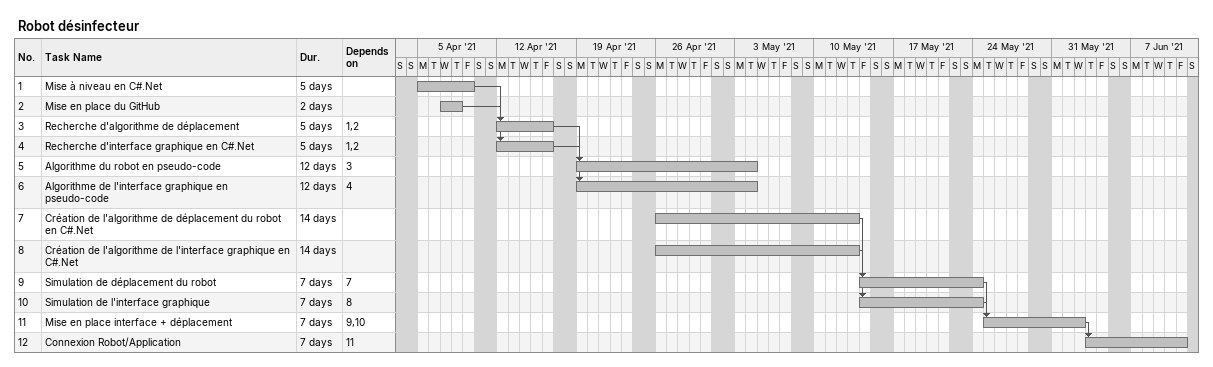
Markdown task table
Robot désinfecteur

| ID | Task | Duration | Start | Finish | Predecessors |
|---|---|---|---|---|---|
| 1 | Mise à niveau en C#.Net | 5d | 2021-04-05 | 2021-04-09 |  |
| 2 | Mise en place du GitHub | 2d | 2021-04-07 | 2021-04-08 |  |
| 3 | Recherche d'algorithme de déplacement | 5d | 2021-04-12 | 2021-04-16 | 1, 2 |
| 4 | Recherche d'interface graphique en C#.Net | 5d | 2021-04-12 | 2021-04-16 | 1, 2 |
| 5 | Algorithme du robot en pseudo-code | 12d | 2021-04-19 | 2021-05-04 | 3 |
| 6 | Algorithme de l'interface graphique en pseudo-code | 12d | 2021-04-19 | 2021-05-04 | 4 |
| 7 | Création de l'algorithme de déplacement du robot en C#.Net | 14d | 2021-04-26 | 2021-05-13 |  |
| 8 | Création de l'algorithme de l'interface graphique en C#.Net | 14d | 2021-04-26 | 2021-05-13 |  |
| 9 | Simulation de déplacement du robot | 7d | 2021-05-14 | 2021-05-24 | 7 |
| 10 | Simulation de l'interface graphique | 7d | 2021-05-14 | 2021-05-24 | 8 |
| 11 | Mise en place interface + déplacement | 7d | 2021-05-25 | 2021-06-02 | 9, 10 |
| 12 | Connexion Robot/Application | 7d | 2021-06-03 | 2021-06-11 | 11 |
